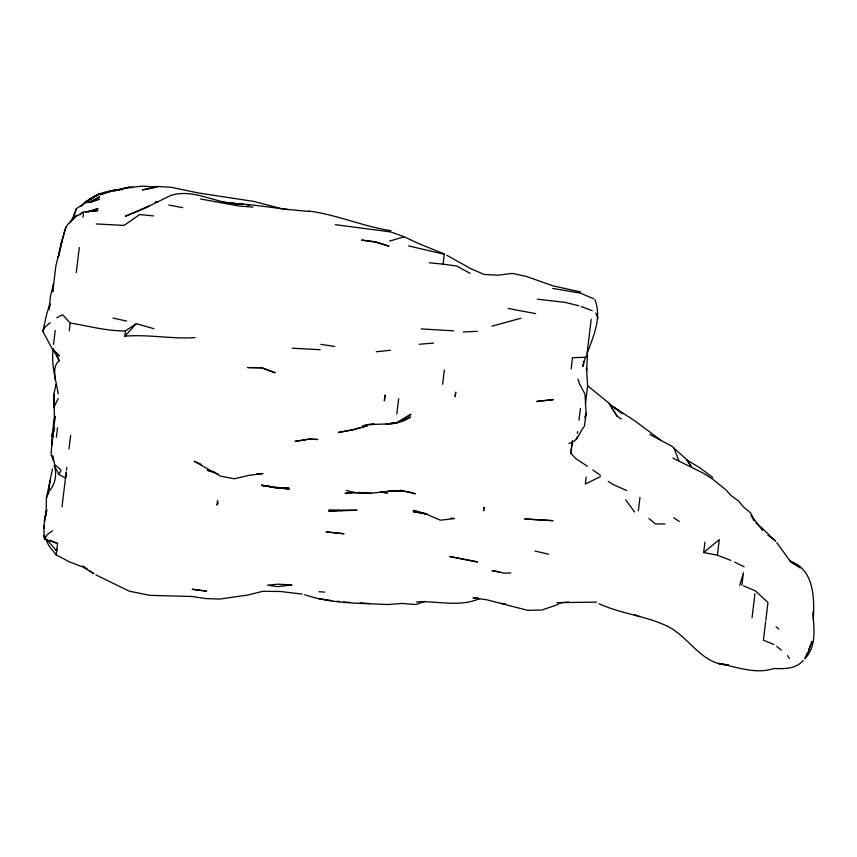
<?xml version="1.0" encoding="UTF-8"?>
<svg xmlns="http://www.w3.org/2000/svg" width="857" height="857" viewBox="0 0 857 857"><rect width="100%" height="100%" fill="white"/><g stroke="black" fill="none" stroke-linecap="round" stroke-linejoin="round"><path stroke-width="1.29" d="M55.984 384.525L53.862 394.316L54.516 421.869L54.73 416.588M53.862 394.316L53.841 407.557L58.18 398.591M586.499 370.213L586.542 367.846L587.591 385.961L585.502 403.701L586.167 413.267L584.378 426.293C579.161 432.217 578.207 441.794 568.866 443.39M53.241 459.652L51.045 454.638L53.562 422.726L55.202 416.309M89.503 570.601L93.841 573.644L82.872 566.959L69.417 561.871L56.187 554.865L57.569 543.467L44.757 539.257L44.2 537.703L43.911 525.898L46.203 511.95L46.428 497.756L52.534 468.8M54.623 416.341L53.798 431.264L54.345 427.472M586.617 370.031L587.506 354.723M51.945 445.265L53.402 429.764M583.542 361.204L583.006 366.442L585.427 357.24L586.659 356.801L589.798 330.888M53.509 284.61L52.727 291.798L55.909 265.691L64.382 231.722L65.957 227.169L68.089 223.998L77.001 215.257L71.795 219.371L70.231 222.745M53.53 344.385L55.223 330.352M53.413 348.606C50.831 363.818 55.684 379.03 58.255 393.856M44.2 537.703L44.532 534.897M56.348 437.295L57.505 427.761M69.246 330.738L70.178 323.035L62.636 314.744L56.744 317.786M76.284 272.59L79.305 247.555M82.979 217.185L83.397 213.811M83.483 213.05L83.622 211.861L97.859 210.576L93.938 211.25M61.993 506.873L66.225 471.971L66.503 475.485L65.486 478.013L58.994 474.574L54.184 465.49C57.173 473.9 55.437 483.359 49.942 490.258M66.45 470.107L66.771 467.429M68.999 449.014L70.649 435.367M195.032 337.626C171.679 339.19 148.347 334.166 124.854 336.201L125.508 330.866L136.284 323.657L153.906 328.702M396.834 413.952L398.687 398.634M429.207 262.778L443.112 264.138L444.301 254.293L408.478 245.884M442.63 384.343L444.365 369.978M568.577 602.053L561.067 602.717L556.622 605.021L541.945 610.013L527.837 610.355L500.542 603.371L505.598 603.853M571.137 368.831L572.476 357.723L585.427 357.24M577.372 433.535L577.607 431.607M578.978 420.23L580.414 408.435M589.905 329.956L591.191 319.329M586.167 477.113L585.331 484.034L600.286 476.706M638.358 510.836L639.986 497.424M703.661 552.551L719.302 539.578L717.405 555.197L703.661 552.551L704.925 542.127M741.916 585.245L743.415 572.808L739.752 585.417M752.028 617.886L754.942 593.794M765.622 621.85L763.405 640.179L773.925 644.496M765.804 620.297L767.968 602.482L755.306 590.827L743.555 585.877M587.473 466.272L575.508 458.42L570.783 453.107L572.272 441.366M46.428 497.756L48.463 493.257L50.134 480.209M48.463 493.257L49.567 484.88M570.783 453.107L572.562 440.477M52.031 440.53L52.92 435.902M50.049 304.599L49.117 309.345L50.477 296.265L53.637 283.41M46.578 510.119L45.282 516.589L46.653 510.676M46.203 511.95L46.685 509.583M60.922 244.545L58.265 257.475L62.24 239.971L60.922 244.545L65.957 227.169M585.17 417.884L586.167 413.267L585.074 416.984M44.189 521.195L46.589 510.89M56.123 352.238L59.219 356.041L52.845 349.967L42.85 331.327L46.771 313.812L49.952 303.592M594.854 299.682C602.021 317.604 593.58 335.912 587.377 352.741M72.791 219.574L76.402 208.647L84.682 203.109L99.23 199.188L90.628 202.466M52.738 432.121L51.463 436.706L53.627 429.014M807.423 654.277L812.05 641.593L808.451 650.152M71.956 220.153L76.402 208.647M577.661 436.567L576.065 439.512M807.423 652.595L804.852 658.712C817.192 645.953 813.743 627.967 812.854 611.994M58.994 474.574L61.051 470.086L54.741 464.58L52.588 455.753M42.85 331.327L45.1 326.849L50.22 322.735M44.757 539.257L47.092 534.789L52.588 530.719M82.84 205.262L84.286 203.066M54.816 351.199L59.294 360.786C53.241 365.296 54.794 372.795 55.116 379.255M124.854 336.201L136.284 323.657M81.008 206.43C89.567 197.099 101.779 191.604 114.356 190.468L99.766 194.753L114.442 189.783L122.133 189.686M79.947 214.7L82.711 212.193M803.148 660.533C795.799 669.081 784.337 668.931 774.042 668.503C755.274 674.598 736.752 666.875 718.38 663.414L728.439 664.925C701.358 664.828 689.028 636.301 666.65 625.856C645.042 615.722 620.597 613.751 598.989 603.692M77.526 215.707L81.64 213.05M85.454 202.22L99.937 193.339L84.736 202.745L87.992 201.245M55.33 550.012L56.883 549.101L56.669 550.901L46.867 539.685M141.576 209.826L170.854 195.385C194.56 188.101 215.857 204.148 239.371 203.784C255.836 205.112 272.172 207.523 288.541 209.633M149.032 205.991L125.315 216.232L140.098 210.297M396.962 422.576L410.535 417.016C396.245 427.418 378.569 422.072 362.672 425.961L367.417 424.504M424.569 601.357L415.977 604.56L402.051 603.424L388.157 604.517M88.314 211.925L98.094 208.551L85.925 212.29M479.577 598.593C459.298 607.656 437.541 600.511 416.288 601.978M520.97 318.247L491.886 326.153M389.624 241.063L404.215 236.778L417.509 243.099L444.333 253.993M118.223 190.254L114.356 190.511L128.807 187.351L114.324 190.779L128.818 187.276L132.642 187.319M125.561 188.112L128.807 187.351M154.346 187.715L142.562 189.943L157.045 186.472L171.025 187.297L198.47 192.975L253.726 201.416L284.738 209.515M368.724 424.354L373.92 423.712M346.324 493.118L354.102 492.293M376.223 351.756L390.481 350.277M388.457 423.797L386.036 424.044L395.698 423.315L390.61 423.112M390.878 423.562L395.73 423.079M419.341 344.257L433.556 343.068M339.126 510.397L328.799 511.19L357.048 510.226L342.993 510.097M256.554 473.996L263.003 473.557L248.712 475.399L234.229 478.784L220.485 476.096L194.143 461.237L201.427 464.462M401.654 490.45L387.46 491.415L401.654 490.45L415.313 493.803C392.817 485.662 369.174 498.753 346.324 490.375M345.028 493.257L359.201 492.486L371.22 493.386M463.358 332.002L477.188 331.295M510.847 572.926L504.195 573.172L492.014 570.644L499.374 571.737M664.925 523.863L655.487 524.023L648.92 518.496M132.621 187.554L128.775 187.608L143.023 186.065L156.96 187.222M478.088 597.897L473.053 597.94L486.905 599.814L500.542 603.371M556.911 602.642L596.579 602.117M125.508 330.866C106.804 331.22 88.603 325.971 70.178 323.035M320.197 349.72L292.237 348.199M387.846 604.549C359.94 603.071 331.423 603.874 304.621 594.694M349.731 602.46L343.389 601.989M421.194 328.906L453.749 330.845M319.05 591.748L324.728 592.101M359.908 602.91L370.053 603.617M284.288 209.108L308.788 211.454M253.04 207.094L239.092 206.044L200.613 198.985M96.241 223.945L124.201 225.423L139.573 214.571L153.489 215.9M222.927 202.284L243.142 204.309L225.455 202.445M537.35 299.168L565.106 302.371L578.764 305.756M335.323 224.673L390.728 231.947L404.215 236.778M337.08 601.25L339.608 601.55M271.648 486.637L261.567 485.426L289.248 489.176L281.717 488.04M450.75 518.067L454.521 518.571L440.262 520.188L426.893 514.371L413.31 510.376L426.915 514.179L413.16 511.618L425.704 513.6M443.112 264.138L456.942 266.066L470.129 273.383M552.722 288.434L580.296 293.083L593.676 298.793M246.912 204.877L249.43 205.251M239.371 203.762L243.142 204.32M302.189 594.115L280.443 591.491L262.82 591.298L248.316 594.919L219.671 599.097L205.669 598.55L191.85 596.493L149.782 595.347L129.278 591.18L95.973 574.929M276.693 487.279L279.2 487.665M318.226 598.572L332.034 600.65M320.839 344.353L334.659 346.453M380.99 492.1L387.268 493.064L381.033 491.757M308.841 211.026C336.833 214.7 362.961 226.409 390.878 230.704M508.083 308.466L535.604 313.619M168.872 205.037L182.616 207.662M112.985 318.076L126.686 321.086M535.004 551.062L548.694 554.211M214.582 472.057L207.126 470.247L217.999 473.867M580.435 291.937L553.033 285.863L526.048 276.329L512.325 273.404L498.046 275.193L484.076 274.411L470.697 268.627L446.818 255.268M581.207 306.527L592.23 310.716M717.577 555.261L730.85 560.382M634.748 614.737L639.622 616.654M672.884 458.109L703.04 473.043L712.338 478.902L725.376 489.379M50.274 540.328L57.569 543.467M626.746 490.568L613.398 484.633L608.17 481.345M734.62 562.063L744.144 566.809M789.415 560.874C814.386 568.855 814.536 598.529 813.293 619.986M649.702 434.37L672.488 446.615L674.084 448.147L678.765 460.616M791.043 562.267L800.277 567.955M660.972 440.316L635.155 421.087L613.987 407.311L622.021 413.353L609.134 403.583L617.072 416.191L621.336 419.019M673.752 517.735L679.28 521.495M592.851 470L600.457 475.271M82.979 566.038L87.328 569.08M767.904 535.186L775.446 540.681M738.081 500.692L730.85 495.378L726.179 490.065M712.756 477.456L699.848 467.793L686.736 459.888L691.513 466.904L686.768 459.631L674.063 448.307M587.581 385.736L609.166 403.315L617.072 416.191M755.928 523.134L762.826 528.715L775.381 541.228M776.721 646.403L781.295 650.131M776.099 626.767L778.82 629.059M787.894 558.207L792.961 563.563M738.627 501.056L742.88 506.316L750.657 513.022L754.256 520.938L751.128 515.411M762.601 530.515L751.225 515.293M56.187 554.865L48.667 545.448L44.2 535.421M625.621 499.813L634.609 512.015M776.806 542.642L787.487 557.457M787.562 655.626L789.329 658.444M53.605 349.57L59.294 360.786M595.786 313.041L598.047 318.054M577.939 379.073L579.611 384.011L584.999 394.156L585.502 403.701M52.556 456.031L53.477 461.002M43.911 525.898L44.168 528.308M53.23 348.928L53.423 351.574M455.206 395.452L455.196 396.802L455.763 392.088L455.206 395.452M483.755 507.987L483.594 510.847L484.023 507.355L483.755 507.987M385.039 395.206L384.375 400.658L385.039 395.206M217.496 500.777L216.971 505.159L218.107 503.316L217.496 500.777M410.857 414.381L395.677 423.497L410.857 414.381M97.109 195.128L84.768 202.423L99.894 193.693L97.109 195.128M99.498 197.003L89.085 202.498L99.498 197.003M353.523 429.593L338.322 432.485L352.709 429.839L367.267 425.811L353.523 429.593M539.096 400.99L536.686 401.547L553.333 399.662L539.096 400.99M309.377 439.073L295.033 441.376L309.377 439.148L317.808 439.502L309.377 439.073M291.734 584.924L277.454 586.627L267.545 585.181L277.754 584.195L291.734 584.924M157.731 201.952L155.149 202.198L157.731 201.973M261.749 367.664L247.694 367.567L261.717 367.889L275.193 372.806L261.749 367.664M342.95 510.418L328.906 510.279L342.95 510.44M288.766 488.158L275.343 487.847L261.599 485.191L275.376 487.601L288.766 488.158M192.718 589.327L192.172 589.305L206.558 591.148L192.718 589.327M552.765 520.649L524.816 518.988L552.765 520.649M343.786 533.74L326.292 531.918L343.786 533.74M375.462 241.781L361.6 240.078L375.42 242.124L389.014 246.12L375.462 241.781M477.413 561.913L449.925 556.589L477.413 561.913"/></g></svg>
